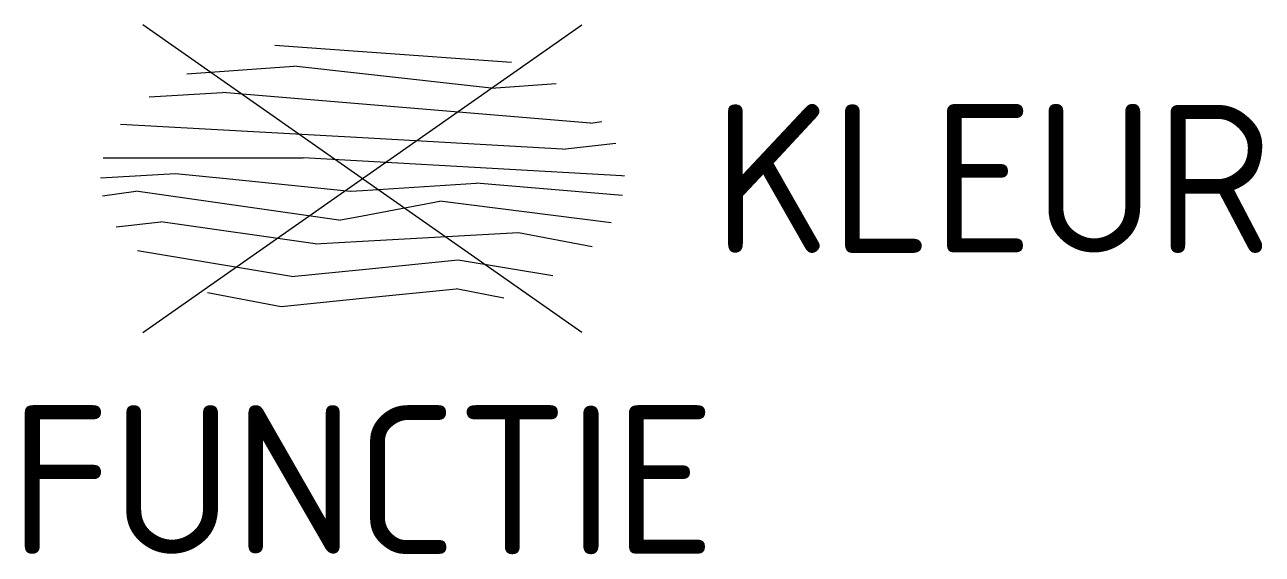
# Model space of a CAD drawing. Extents: x -4.1 to 10.9, y -4.6 to 1.9.
import ezdxf
from ezdxf.enums import TextEntityAlignment as Align

# ---------------------------------------------------------------- set-up
doc = ezdxf.new("R2010")
doc.units = 0
doc.styles.add('NLCS-ISO', font='NLCS-ISO.ttf')

msp = doc.modelspace()

# ---------------------------------------------------------------- linework, layer by layer
for p, q in [((-2.662, -1.864), (2.662, 1.864)), ((2.662, -1.864), (-2.662, 1.864)), ((0, 1.536), (-1.062, 1.612)), ((1.806, 1.407), (0, 1.536)), ((-2.128, 1.27), (-0.834, 1.363)), ((0, 1.27), (-0.834, 1.362)), ((1.563, 1.096), (0, 1.27)), ((1.563, 1.096), (2.348, 1.152)), ((-2.586, 0.993), (-1.696, 1.043)), ((0, 0.901), (-1.696, 1.043)), ((2.767, 0.671), (0, 0.901)), ((0, 0.494), (-2.933, 0.657)), ((2.767, 0.671), (2.904, 0.694)), ((2.426, 0.359), (0, 0.494)), ((2.426, 0.359), (3.074, 0.431)), ((-3.143, 0.251), (-0.72, 0.251)), ((0, 0.211), (-0.72, 0.251)), ((3.145, 0.036), (0, 0.211)), ((-3.177, 0.011), (-2.269, 0.062)), ((-2.269, 0.062), (-1.653, 0)), ((3.145, 0.036), (3.176, 0.038)), ((-1.653, 0), (-0.147, -0.151)), ((-0.146, -0.151), (0, -0.142)), ((0, -0.142), (1.381, -0.055)), ((3.154, -0.203), (1.381, -0.055)), ((-3.153, -0.209), (-2.749, -0.151)), ((-0.288, -0.503), (-2.749, -0.151)), ((0, -0.449), (0.937, -0.274)), ((3.018, -0.534), (0.937, -0.274)), ((-0.288, -0.503), (0, -0.449)), ((-2.986, -0.583), (-2.446, -0.523)), ((-0.575, -0.791), (-2.446, -0.523)), ((0, -0.759), (1.894, -0.653)), ((1.894, -0.654), (2.787, -0.821)), ((-0.862, -1.186), (-2.73, -0.875)), ((-0.575, -0.791), (0, -0.759)), ((0, -1.1), (1.159, -0.984)), ((1.159, -0.984), (2.308, -1.175)), ((-0.862, -1.186), (0, -1.1)), ((0, -1.448), (1.138, -1.335)), ((1.713, -1.449), (1.138, -1.334)), ((-1.878, -1.38), (-0.986, -1.547)), ((-0.986, -1.547), (0, -1.448))]:
    msp.add_line(p, q)

# ---------------------------------------------------------------- texts
at = {"style": 'NLCS-ISO'}
msp.add_attdef('KLEUR', text='', height=1.8, dxfattribs=at).set_placement((4.25, 0), align=Align.MIDDLE_LEFT)
at = {"style": 'NLCS-ISO', "flags": 1}
msp.add_attdef('FUNCTIE', text='', height=1.8, dxfattribs=at).set_placement((0, -2.75), align=Align.TOP_CENTER)

doc.saveas('drawing.dxf')
